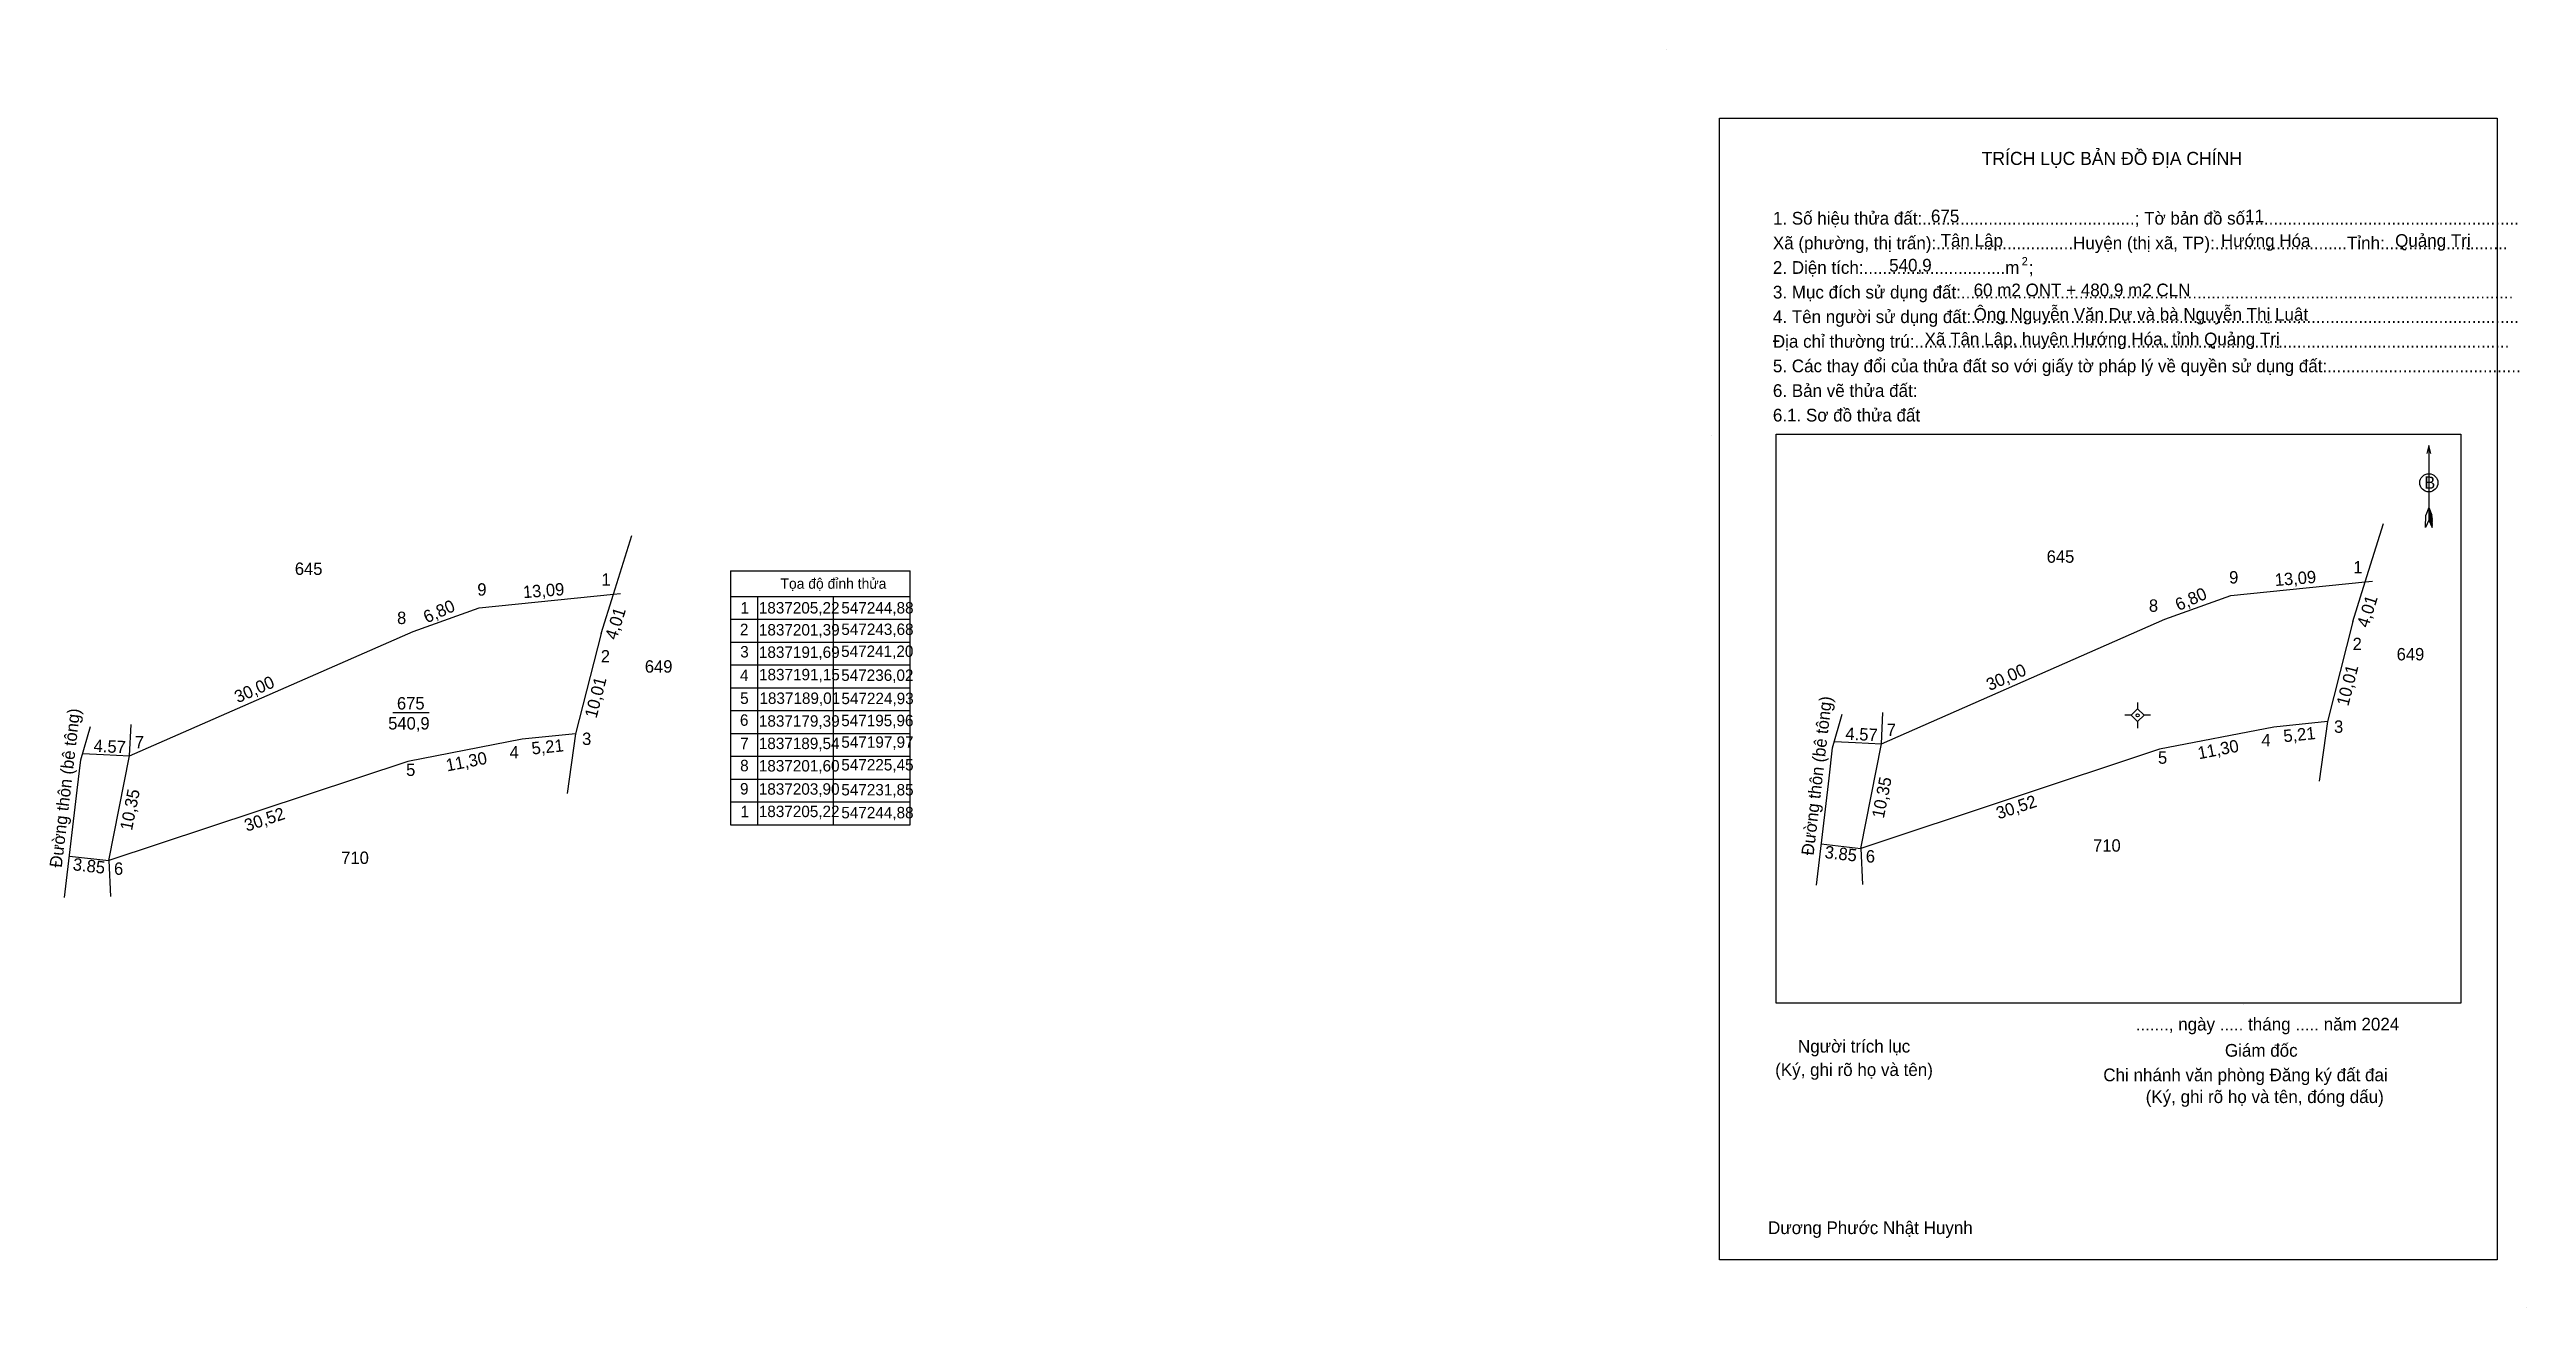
# Model space of a CAD drawing. Extents: x 547020 to 547261, y 1837135 to 1837257.
import ezdxf

# ---------------------------------------------------------------- set-up
doc = ezdxf.new("R2010")
doc.units = 0
for name, color, linetype in [('Level 1', 7, 'Continuous'), ('Level 10', 7, 'Continuous'), ('Level 11', 7, 'Continuous'), ('Level 2', 7, 'Continuous'), ('Level 23', 7, 'Continuous'), ('Level 36', 7, 'Continuous'), ('Level 49', 7, 'Continuous'), ('Level 5', 7, 'Continuous'), ('Level 6', 7, 'Continuous'), ('Level 9', 7, 'Continuous')]:
    doc.layers.add(name, color=color, linetype=linetype)

msp = doc.modelspace()

# ---------------------------------------------------------------- linework, layer by layer
at = {"layer": 'Level 1'}
for p, q in [((547177.17, 1837256.82), (547177.17, 1837256.82)), ((547181.49, 1837219.42), (547181.49, 1837219.42)), ((547251.04, 1837218.44), (547251.04, 1837211.22)), ((547250.72, 1837210.49), (547250.74, 1837211.68)), ((547251.04, 1837211.22), (547250.72, 1837210.49)), ((547251.04, 1837212.42), (547250.74, 1837211.68)), ((547251.04, 1837212.42), (547251.34, 1837211.68)), ((547251.04, 1837212.31), (547251.34, 1837211.57)), ((547251.04, 1837212.21), (547251.34, 1837211.47)), ((547251.04, 1837212.11), (547251.35, 1837211.36)), ((547251.04, 1837212), (547251.35, 1837211.26)), ((547251.04, 1837211.9), (547251.35, 1837211.15)), ((547251.04, 1837211.79), (547251.35, 1837211.04)), ((547251.04, 1837211.69), (547251.35, 1837210.93)), ((547251.04, 1837211.59), (547251.35, 1837210.83)), ((547251.04, 1837211.48), (547251.35, 1837210.72)), ((547251.04, 1837211.38), (547251.36, 1837210.62)), ((547251.04, 1837211.22), (547251.36, 1837210.49)), ((547251.36, 1837210.49), (547251.34, 1837211.68)), ((547233.07, 1837164.3), (547233.07, 1837164.3)), ((547260.5, 1837134.91), (547260.5, 1837134.91))]:
    msp.add_line(p, q, dxfattribs=at)
msp.add_lwpolyline([(547251.24, 1837217.67), (547251.04, 1837218.44), (547250.83, 1837217.67)], dxfattribs=at)
msp.add_circle((547251.04, 1837214.83), 0.88, dxfattribs=at)
at = {"layer": 'Level 10'}
for p, q in [((547187.76, 1837219.53), (547254.13, 1837219.53)), ((547187.76, 1837164.41), (547187.76, 1837219.53)), ((547254.13, 1837219.53), (547254.13, 1837164.41)), ((547244.88, 1837205.22), (547246.65, 1837210.9)), ((547225.45, 1837201.6), (547231.85, 1837203.9)), ((547231.85, 1837203.9), (547244.88, 1837205.22)), ((547243.68, 1837201.39), (547244.88, 1837205.22)), ((547197.97, 1837189.54), (547225.45, 1837201.6)), ((547243.68, 1837201.39), (547241.2, 1837191.69)), ((547197.97, 1837189.54), (547198.12, 1837192.58)), ((547241.2, 1837191.69), (547236.02, 1837191.15)), ((547193.41, 1837189.77), (547195.45, 1837189.67)), ((547195.45, 1837189.67), (547197.97, 1837189.54)), ((547195.96, 1837179.39), (547197.97, 1837189.54)), ((547236.02, 1837191.15), (547224.93, 1837189.01)), ((547224.93, 1837189.01), (547195.96, 1837179.39)), ((547192.14, 1837179.83), (547195.96, 1837179.39)), ((547195.96, 1837179.39), (547196.13, 1837175.91)), ((547254.13, 1837164.41), (547187.76, 1837164.41))]:
    msp.add_line(p, q, dxfattribs=at)
at = {"layer": 'Level 11'}
for p, q in [((547222.19, 1837192.3), (547221.56, 1837192.3)), ((547222.81, 1837192.93), (547222.19, 1837192.3)), ((547222.19, 1837192.3), (547222.81, 1837191.68)), ((547222.81, 1837193.55), (547222.81, 1837192.93)), ((547223.44, 1837192.3), (547222.81, 1837192.93)), ((547222.81, 1837191.68), (547223.44, 1837192.3)), ((547222.81, 1837191.68), (547222.81, 1837191.05)), ((547224.06, 1837192.3), (547223.44, 1837192.3))]:
    msp.add_line(p, q, dxfattribs=at)
msp.add_circle((547222.81, 1837192.3), 0.15, dxfattribs=at)
at = {"layer": 'Level 2'}
msp.add_lwpolyline([(547182.27, 1837250.15), (547257.66, 1837250.15), (547257.66, 1837139.54), (547182.27, 1837139.54)], close=True, dxfattribs=at)
at = {"layer": 'Level 23'}
msp.add_lwpolyline([(547191.67, 1837175.83), (547192.89, 1837186.22), (547193.23, 1837189.15), (547194.17, 1837192.41)], dxfattribs=at)
at = {"layer": 'Level 36'}
msp.add_line((547241.2, 1837191.69), (547240.4, 1837185.9), dxfattribs=at)
at = {"layer": 'Level 49'}
msp.add_line((547244.88, 1837205.22), (547245.57, 1837205.29), dxfattribs=at)
msp.add_line((547244.88, 1837205.22), (547245.57, 1837205.29), dxfattribs=at)
at = {"layer": 'Level 5'}
for p, q in [((547075.05, 1837204.04), (547076.82, 1837209.72)), ((547086.39, 1837206.29), (547103.81, 1837206.29)), ((547086.39, 1837206.29), (547086.39, 1837181.69)), ((547103.81, 1837181.69), (547103.81, 1837206.29)), ((547062.02, 1837202.72), (547075.05, 1837204.04)), ((547073.85, 1837200.21), (547075.05, 1837204.04)), ((547075.05, 1837204.04), (547075.74, 1837204.11)), ((547075.05, 1837204.04), (547075.74, 1837204.11)), ((547086.45, 1837203.82), (547103.81, 1837203.82)), ((547089.02, 1837203.82), (547089.02, 1837181.69)), ((547096.34, 1837203.82), (547096.34, 1837181.69)), ((547055.62, 1837200.42), (547062.02, 1837202.72)), ((547086.39, 1837201.61), (547103.81, 1837201.61)), ((547028.14, 1837188.36), (547055.62, 1837200.42)), ((547073.85, 1837200.21), (547071.37, 1837190.5)), ((547086.39, 1837199.39), (547103.81, 1837199.39)), ((547086.39, 1837197.18), (547103.81, 1837197.18)), ((547086.39, 1837194.97), (547103.81, 1837194.97)), ((547053.67, 1837192.57), (547057.19, 1837192.57)), ((547086.39, 1837192.76), (547103.81, 1837192.76)), ((547028.14, 1837188.36), (547028.29, 1837191.4)), ((547066.19, 1837189.97), (547055.1, 1837187.83)), ((547071.37, 1837190.5), (547066.19, 1837189.97)), ((547071.37, 1837190.5), (547070.57, 1837184.72)), ((547086.39, 1837190.54), (547103.81, 1837190.54)), ((547023.58, 1837188.59), (547025.62, 1837188.49)), ((547025.62, 1837188.49), (547028.14, 1837188.36)), ((547026.13, 1837178.21), (547028.14, 1837188.36)), ((547055.1, 1837187.83), (547026.13, 1837178.21)), ((547086.39, 1837188.33), (547103.81, 1837188.33)), ((547086.39, 1837186.12), (547103.81, 1837186.12)), ((547086.39, 1837183.91), (547103.81, 1837183.91)), ((547086.39, 1837181.69), (547103.81, 1837181.69)), ((547022.31, 1837178.65), (547026.13, 1837178.21)), ((547026.13, 1837178.21), (547026.3, 1837174.73))]:
    msp.add_line(p, q, dxfattribs=at)
msp.add_lwpolyline([(547021.84, 1837174.64), (547023.06, 1837185.04), (547023.4, 1837187.97), (547024.34, 1837191.22)], dxfattribs=at)

# ---------------------------------------------------------------- texts
at = {"layer": 'Level 1'}
for s, height, p in [('TRÍCH LỤC BẢN ĐỒ ĐỊA CHÍNH', 1.2719, (547207.69, 1837245.63)), ('1. Số hiệu thửa đất:.............................................; Tờ bản đồ số:.........................................................', 1.23207, (547187.45, 1837239.85)), ('Xã (phường, thị trấn):.............................Huyện (thị xã, TP):............................Tỉnh:..........................', 1.23207, (547187.45, 1837237.46)), ('2. Diện tích:..............................m  ;', 1.2321, (547187.45, 1837235.08)), ('2', 0.795, (547211.57, 1837235.91)), ('3. Mục đích sử dụng đất:.....................................................................................................................', 1.23207, (547187.45, 1837232.69)), ('4. Tên người sử dụng đất:....................................................................................................................', 1.23207, (547187.45, 1837230.31)), ('Địa chỉ thường trú:..............................................................................................................................', 1.23207, (547187.45, 1837227.92)), ('5. Các thay đổi của thửa đất so với giấy tờ pháp lý về quyền sử dụng đất:.........................................', 1.23207, (547187.45, 1837225.54)), ('6. Bản vẽ thửa đất:', 1.2321, (547187.45, 1837223.15)), ('6.1. Sơ đồ thửa đất', 1.2321, (547187.45, 1837220.77)), ('B', 1.19, (547250.6, 1837214.25)), ('......., ngày ..... tháng ..... năm 2024', 1.2321, (547222.62, 1837161.75)), ('Người trích lục', 1.2321, (547189.88, 1837159.61)), ('Giám đốc', 1.232, (547231.27, 1837159.21)), ('(Ký, ghi rõ họ và tên)', 1.2321, (547187.67, 1837157.34)), ('Chi nhánh văn phòng Đăng ký đất đai', 1.2321, (547219.48, 1837156.83)), ('(Ký, ghi rõ họ và tên, đóng dấu)', 1.2321, (547223.59, 1837154.72)), ('Dương Phước Nhật Huynh', 1.2321, (547186.98, 1837142.02))]:
    msp.add_text(s, height=height, dxfattribs=at).set_placement(p)
at = {"layer": 'Level 10'}
for s, rotation, p in [('Đường thôn (bê tông)', 83.3236, (547191.39, 1837178.67)), ('4.57', 357.1771, (547194.46, 1837189.94)), ('3.85', 353.3843, (547192.42, 1837178.47))]:
    msp.add_text(s, height=1.2, rotation=rotation, dxfattribs=at).set_placement(p)
at = {"layer": 'Level 49'}
for s, rotation, p in [('13,09', 4.393, (547236.15, 1837204.82)), ('6,80', 23.6903, (547226.78, 1837202.39)), ('4,01', 72.6475, (547245.17, 1837200.71)), ('30,00', 23.6903, (547208.46, 1837194.64)), ('10,01', 75.6862, (547243.23, 1837193.12)), ('11,30', 10.915, (547228.76, 1837188.03)), ('5,21', 5.8737, (547237, 1837189.68)), ('10,35', 78.8236, (547198.2, 1837182.25)), ('30,52', 18.3816, (547209.33, 1837182.2))]:
    msp.add_text(s, height=1.2, rotation=rotation, dxfattribs=at).set_placement(p)
at = {"layer": 'Level 5'}
for s, height, p in [('645', 1.2, (547044.16, 1837205.9)), ('1', 1.2, (547073.89, 1837204.86)), ('9', 1.2, (547061.85, 1837203.89)), ('Tọa độ đỉnh thửa', 1.0075, (547091.24, 1837204.56)), ('8', 1.2, (547054.07, 1837201.14)), ('1', 1.11, (547087.37, 1837202.16)), ('1837205,22', 1.108, (547089.14, 1837202.16)), ('547244,88', 1.108, (547097.14, 1837202.16)), ('547243,68', 1.108, (547097.14, 1837200.08)), ('2', 1.11, (547087.31, 1837200.06)), ('3', 1.11, (547087.34, 1837197.9)), ('1837201,39', 1.108, (547089.15, 1837200.03)), ('1837191,69', 1.108, (547089.15, 1837197.86)), ('547241,20', 1.108, (547097.12, 1837197.95)), ('2', 1.2, (547073.82, 1837197.42)), ('649', 1.2, (547078.09, 1837196.43)), ('4', 1.11, (547087.31, 1837195.62)), ('1837191,15', 1.108, (547089.16, 1837195.69)), ('547236,02', 1.108, (547097.13, 1837195.63)), ('675', 1.2, (547054.06, 1837192.86)), ('5', 1.11, (547087.33, 1837193.4)), ('1837189,01', 1.108, (547089.2, 1837193.4)), ('547224,93', 1.108, (547097.15, 1837193.38)), ('540,9', 1.2, (547053.21, 1837190.92)), ('6', 1.11, (547087.31, 1837191.28)), ('1837179,39', 1.108, (547089.15, 1837191.19)), ('547195,96', 1.108, (547097.13, 1837191.24)), ('7', 1.2, (547028.65, 1837189.1)), ('4', 1.2, (547064.98, 1837188.12)), ('3', 1.2, (547072.01, 1837189.42)), ('7', 1.11, (547087.33, 1837189.01)), ('1837189,54', 1.108, (547089.14, 1837189.02)), ('547197,97', 1.108, (547097.14, 1837189.15)), ('5', 1.2, (547054.95, 1837186.42)), ('8', 1.11, (547087.33, 1837186.87)), ('1837201,60', 1.108, (547089.14, 1837186.85)), ('547225,45', 1.108, (547097.14, 1837186.95)), ('9', 1.11, (547087.32, 1837184.62)), ('1837203,90', 1.108, (547089.14, 1837184.6)), ('547231,85', 1.108, (547097.14, 1837184.53)), ('1', 1.11, (547087.37, 1837182.42)), ('1837205,22', 1.108, (547089.14, 1837182.43)), ('547244,88', 1.108, (547097.14, 1837182.31)), ('6', 1.2, (547026.63, 1837176.84)), ('710', 1.2, (547048.66, 1837177.89))]:
    msp.add_text(s, height=height, dxfattribs=at).set_placement(p)
for s, rotation, p in [('13,09', 4.393, (547066.32, 1837203.64)), ('6,80', 23.6903, (547056.95, 1837201.2)), ('4,01', 72.6475, (547075.34, 1837199.53)), ('30,00', 23.6903, (547038.63, 1837193.46)), ('10,01', 75.6862, (547073.4, 1837191.94)), ('Đường thôn (bê tông)', 83.3236, (547021.56, 1837177.49)), ('4.57', 357.1771, (547024.63, 1837188.76)), ('5,21', 5.8737, (547067.17, 1837188.49)), ('11,30', 10.915, (547058.93, 1837186.85)), ('10,35', 78.8236, (547028.37, 1837181.07)), ('30,52', 18.3816, (547039.5, 1837181.01)), ('3.85', 353.3843, (547022.59, 1837177.29))]:
    msp.add_text(s, height=1.2, rotation=rotation, dxfattribs=at).set_placement(p)
at = {"layer": 'Level 6'}
for s, height, p in [('675', 1.232, (547202.77, 1837240.07)), ('11', 1.232, (547233.23, 1837240.08)), ('Tân Lập', 1.232, (547203.71, 1837237.7)), ('Hướng Hóa', 1.232, (547230.88, 1837237.68)), ('Quảng Trị', 1.232, (547247.77, 1837237.69)), ('540,9', 1.232, (547198.72, 1837235.3)), ('60 m2 ONT + 480,9 m2 CLN', 1.2321, (547206.91, 1837232.9)), ('Ông Nguyễn Văn Dự và bà Nguyễn Thị Luật', 1.2321, (547206.91, 1837230.54)), ('Xã Tân Lập, huyện Hướng Hóa, tỉnh Quảng Trị', 1.2321, (547202.16, 1837228.15))]:
    msp.add_text(s, height=height, dxfattribs=at).set_placement(p)
at = {"layer": 'Level 9'}
for s, p in [('645', (547213.99, 1837207.08)), ('9', (547231.68, 1837205.07)), ('1', (547243.72, 1837206.05)), ('8', (547223.9, 1837202.33)), ('2', (547243.65, 1837198.61)), ('649', (547247.92, 1837197.62)), ('3', (547241.85, 1837190.6)), ('7', (547198.48, 1837190.28)), ('4', (547234.81, 1837189.3)), ('5', (547224.78, 1837187.6)), ('710', (547218.49, 1837179.08)), ('6', (547196.46, 1837178.03))]:
    msp.add_text(s, height=1.2, dxfattribs=at).set_placement(p)

doc.saveas('drawing.dxf')
